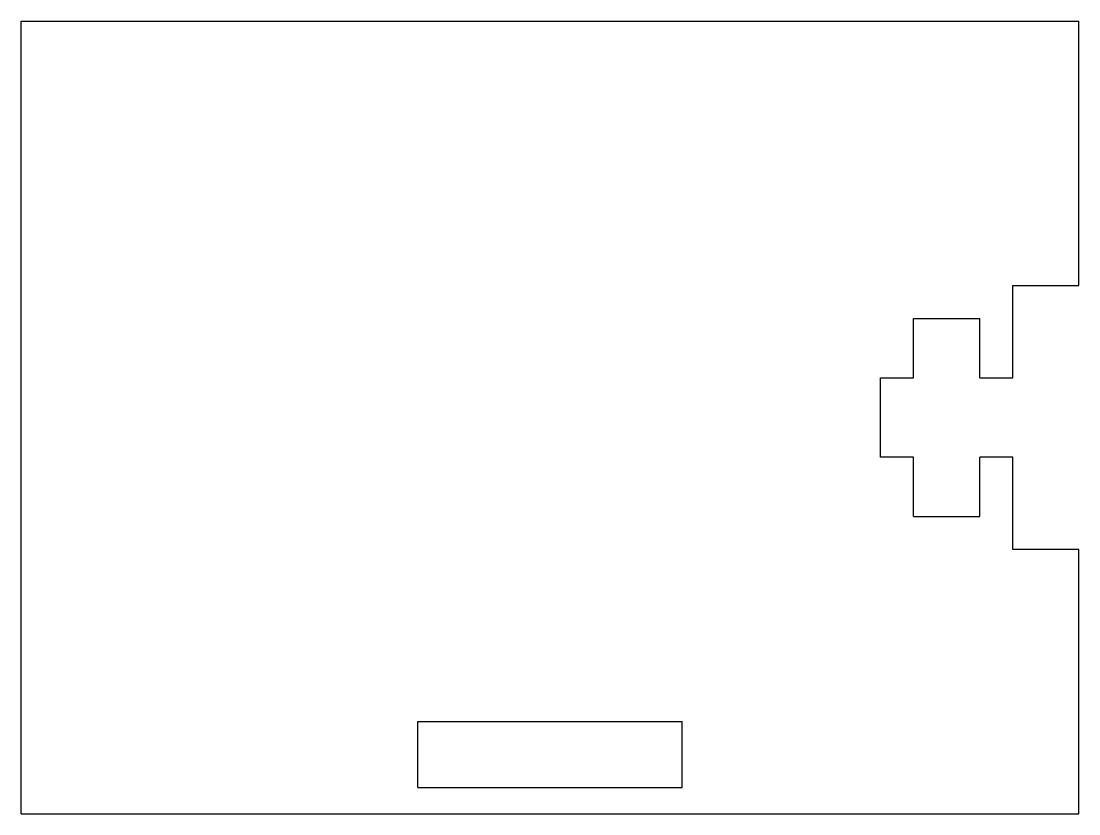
# Model space of a CAD drawing. Extents: x -1 to 1, y -0.75 to 0.75.
import ezdxf

# ---------------------------------------------------------------- set-up
doc = ezdxf.new("R2010")
doc.units = 0
doc.layers.add('VISIBLE', color=7, linetype='CONTINUOUS')

msp = doc.modelspace()

# ---------------------------------------------------------------- linework, layer by layer
at = {"layer": 'VISIBLE'}
for p, q in [((-1, -0.75, 0.125), (-1, 0.75, 0.125)), ((-1, 0.75, 0.125), (1, 0.75, 0.125)), ((1, 0.25, 0.125), (1, 0.75, 0.125)), ((0.875, 0.075, 0.125), (0.875, 0.25, 0.125)), ((0.875, 0.25, 0.125), (1, 0.25, 0.125)), ((0.6875, 0.075, 0.125), (0.6875, 0.1875, 0.125)), ((0.6875, 0.1875, 0.125), (0.8125, 0.1875, 0.125)), ((0.8125, 0.075, 0.125), (0.8125, 0.1875, 0.125)), ((0.625, -0.075, 0.125), (0.625, 0.075, 0.125)), ((0.625, 0.075, 0.125), (0.6875, 0.075, 0.125)), ((0.8125, 0.075, 0.125), (0.875, 0.075, 0.125)), ((0.6875, -0.075, 0.125), (0.625, -0.075, 0.125)), ((0.6875, -0.1875, 0.125), (0.6875, -0.075, 0.125)), ((0.875, -0.075, 0.125), (0.8125, -0.075, 0.125)), ((0.8125, -0.1875, 0.125), (0.8125, -0.075, 0.125)), ((0.875, -0.25, 0.125), (0.875, -0.075, 0.125)), ((0.6875, -0.1875, 0.125), (0.8125, -0.1875, 0.125)), ((1, -0.25, 0.125), (0.875, -0.25, 0.125)), ((1, -0.75, 0.125), (1, -0.25, 0.125)), ((-0.25, -0.7, 0.125), (-0.25, -0.575, 0.125)), ((-0.25, -0.575, 0.125), (0.25, -0.575, 0.125)), ((0.25, -0.7, 0.125), (0.25, -0.575, 0.125)), ((-0.25, -0.7, 0.125), (0.25, -0.7, 0.125)), ((-1, -0.75, 0.125), (1, -0.75, 0.125))]:
    msp.add_line(p, q, dxfattribs=at)

doc.saveas('drawing.dxf')
